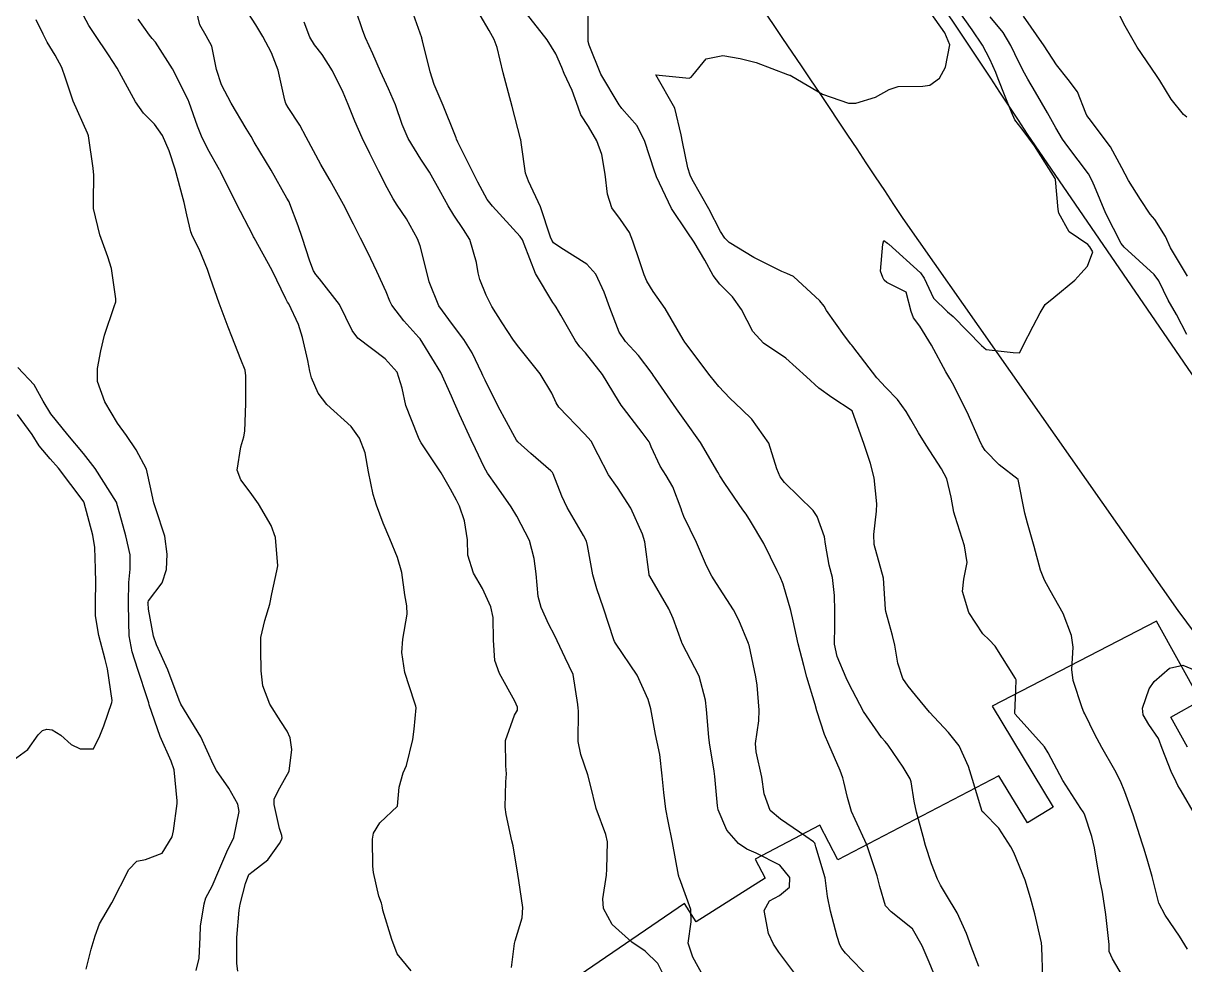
# Model space of a CAD drawing. Header units: metres. Extents: x 298520 to 308411, y 7433745 to 7450750.
# Drawn here: x 301941.9 to 302011.5, y 7441952.1 to 7442008.5 of the extents above; entities that cross this region are included whole.
import ezdxf

# ---------------------------------------------------------------- set-up
doc = ezdxf.new("R2010")
doc.units = ezdxf.units.M
doc.header["$LTSCALE"] = 10
for name, color, linetype in [('Curvas de Nivel 1m', 11, 'Continuous'), ('Curvas de Nivel 5m', 15, 'Continuous'), ('Edificações', 30, 'Continuous'), ('Vias Primárias', 230, 'Continuous')]:
    doc.layers.add(name, color=color, linetype=linetype)

msp = doc.modelspace()

# ---------------------------------------------------------------- linework, layer by layer
at = {"layer": 'Curvas de Nivel 1m', "flags": 128}
for points, elevation in [([(301971.127, 7441951.924), (301971.301, 7441953.349), (301971.337, 7441953.508), (301971.769, 7441954.899), (301971.801, 7441955.504), (301971.557, 7441957.139), (301971.499, 7441957.507), (301971.218, 7441959.2), (301971.149, 7441959.511), (301970.804, 7441961.082), (301970.757, 7441961.517), (301970.781, 7441963.04), (301970.818, 7441963.517), (301970.786, 7441964.001), (301970.762, 7441965.518), (301971.308, 7441967.046), (301971.478, 7441967.341), (301971.478, 7441967.508), (301971.318, 7441967.88), (301970.403, 7441969.524), (301970.136, 7441970.314), (301970.052, 7441971.523), (301970.02, 7441972.88), (301969.887, 7441973.525), (301969.399, 7441974.629), (301968.841, 7441975.539), (301968.502, 7441976.623), (301968.482, 7441977.544), (301968.32, 7441978.677), (301968.009, 7441979.552), (301967.831, 7441979.919), (301967.473, 7441980.586), (301966.904, 7441981.566), (301965.717, 7441983.362), (301965.591, 7441983.579), (301965.506, 7441983.767), (301964.806, 7441985.591), (301964.581, 7441986.633), (301964.278, 7441987.599), (301963.565, 7441988.396), (301961.92, 7441989.627), (301961.587, 7441990.08), (301960.816, 7441991.638), (301959.618, 7441993.184), (301959.407, 7441993.439), (301959.273, 7441993.655), (301959.044, 7441994.246), (301958.589, 7441995.666), (301958.345, 7441996.355), (301957.849, 7441997.677), (301957.796, 7441997.8), (301957.676, 7441998.016), (301956.723, 7441999.69), (301955.718, 7442001.375), (301955.529, 7442001.702), (301955.235, 7442002.198), (301954.34, 7442003.714), (301953.759, 7442004.807), (301953.461, 7442005.725), (301953.174, 7442007.116), (301952.835, 7442007.734), (301952.456, 7442008.397), (301952.129, 7442009.745)], 727), ([(301980.269, 7441951.403), (301979.885, 7441952.164), (301979.138, 7441952.891), (301978.33, 7441953.428), (301977.159, 7441954.494), (301976.635, 7441955.445), (301976.593, 7441956.031), (301976.812, 7441957.444), (301976.838, 7441957.804), (301976.886, 7441959.443), (301976.781, 7441959.891), (301976.204, 7441961.45), (301975.864, 7441962.847), (301975.702, 7441963.456), (301975.281, 7441964.68), (301975.129, 7441965.462), (301975.139, 7441967.291), (301975.129, 7441967.463), (301975.106, 7441967.673), (301974.815, 7441969.468), (301974.344, 7441970.466), (301973.862, 7441971.483), (301973.71, 7441971.829), (301973.373, 7441972.46), (301972.901, 7441973.495), (301972.734, 7441974.156), (301972.6, 7441975.498), (301972.494, 7441976.428), (301972.2, 7441977.502), (301971.455, 7441978.957), (301971.099, 7441979.514), (301970.223, 7441980.775), (301969.691, 7441981.528), (301969.487, 7441981.889), (301968.963, 7441983.004), (301968.719, 7441983.542), (301968.019, 7441985.059), (301967.784, 7441985.556), (301967.707, 7441985.73), (301967.539, 7441986.159), (301966.903, 7441987.566), (301965.824, 7441989.333), (301965.658, 7441989.579), (301965.584, 7441989.669), (301964.667, 7441990.667), (301963.954, 7441991.605), (301963.834, 7441991.835), (301963.611, 7441992.405), (301963.059, 7441993.616), (301962.511, 7441994.751), (301962.081, 7441995.626), (301961.661, 7441996.462), (301961.06, 7441997.636), (301960.265, 7441999.067), (301959.925, 7441999.648), (301959.699, 7442000.033), (301958.822, 7442001.664), (301958.453, 7442002.392), (301957.741, 7442003.453), (301957.602, 7442003.681), (301957.537, 7442003.891), (301957.145, 7442005.686), (301956.743, 7442006.731), (301956.223, 7442007.696), (301955.8, 7442008.394), (301954.967, 7442009.708)], 728), ([(301992.596, 7441951.255), (301991.138, 7441952.775), (301990.916, 7441953.049), (301990.792, 7441953.275), (301990.648, 7441953.78), (301990.237, 7441955.284), (301990.068, 7441956.173), (301989.918, 7441957.289), (301989.371, 7441959.147), (301989.321, 7441959.299), (301989.293, 7441959.368), (301989.224, 7441959.451), (301988.763, 7441959.769), (301987.238, 7441960.799), (301986.631, 7441961.326), (301986.256, 7441962.327), (301986.12, 7441963.331), (301985.778, 7441964.842), (301985.742, 7441965.336), (301985.942, 7441966.699), (301985.972, 7441967.333), (301985.839, 7441968.831), (301985.776, 7441969.336), (301985.362, 7441971.23), (301985.335, 7441971.313), (301985.33, 7441971.34), (301984.747, 7441972.72), (301984.424, 7441973.354), (301983.406, 7441974.93), (301983.124, 7441975.373), (301982.81, 7441975.985), (301982.213, 7441977.382), (301981.448, 7441978.932), (301981.327, 7441979.268), (301981.296, 7441979.392), (301980.799, 7441980.723), (301980.387, 7441981.406), (301980.037, 7441981.96), (301979.5, 7441983.12), (301979.42, 7441983.33), (301979.373, 7441983.412), (301978.96, 7441983.97), (301977.839, 7441985.435), (301977.705, 7441985.608), (301977.537, 7441985.87), (301976.575, 7441987.45), (301975.566, 7441988.74), (301975.219, 7441989.114), (301974.964, 7441989.469), (301974.074, 7441991.004), (301973.812, 7441991.487), (301973.729, 7441991.613), (301973.606, 7441991.764), (301972.564, 7441993.501), (301971.893, 7441995.264), (301971.792, 7441995.509), (301971.655, 7441995.726), (301969.985, 7441997.527), (301969.677, 7441997.942), (301969.116, 7441998.967), (301968.83, 7441999.543), (301967.904, 7442001.373), (301967.827, 7442001.558), (301967.804, 7442001.639), (301967.726, 7442001.835), (301967.023, 7442003.567), (301966.502, 7442004.833), (301966.252, 7442005.575), (301965.791, 7442007.437), (301965.758, 7442007.58), (301965.748, 7442007.626), (301965.061, 7442009.588)], 731), ([(301999.131, 7441951.983), (301998.667, 7441953.185), (301998.379, 7441953.963), (301997.822, 7441955.194), (301997.183, 7441956.249), (301996.831, 7441956.847), (301996.659, 7441957.208), (301996.295, 7441958.125), (301995.941, 7441959.219), (301995.783, 7441959.776), (301995.388, 7441961.219), (301995.25, 7441961.88), (301995.08, 7441963.041), (301995.015, 7441963.224), (301994.586, 7441963.917), (301993.702, 7441965.244), (301993.508, 7441965.46), (301993.297, 7441965.691), (301992.214, 7441967.261), (301991.338, 7441968.925), (301991.182, 7441969.272), (301990.635, 7441970.56), (301990.486, 7441971.283), (301990.503, 7441972.412), (301990.504, 7441973.283), (301990.474, 7441974.207), (301990.351, 7441975.286), (301990.16, 7441976.028), (301989.942, 7441977.292), (301989.871, 7441977.728), (301989.449, 7441978.945), (301989.2, 7441979.303), (301987.478, 7441980.972), (301987.215, 7441981.323), (301987.025, 7441981.787), (301986.537, 7441983.33), (301985.524, 7441984.763), (301984.934, 7441985.349), (301984.206, 7441986.026), (301983.547, 7441986.73), (301983.025, 7441987.375), (301981.572, 7441989.298), (301981.507, 7441989.391), (301981.413, 7441989.554), (301980.335, 7441991.403), (301979.613, 7441992.415), (301979.238, 7441993.034), (301979.085, 7441993.418), (301978.798, 7441994.26), (301978.404, 7441995.429), (301978.193, 7441995.967), (301977.666, 7441996.734), (301977.134, 7441997.445), (301976.883, 7441998.246), (301976.747, 7441999.449), (301976.538, 7442000.624), (301976.236, 7442001.455), (301975.731, 7442002.317), (301975.283, 7442003.012), (301975.114, 7442003.469), (301974.759, 7442004.474), (301974.287, 7442005.482), (301974.135, 7442005.843), (301973.785, 7442006.669), (301973.272, 7442007.495), (301971.811, 7442009.368)], 733), ([(302002.954, 7441951.302), (302002.909, 7441953.132), (302002.876, 7441953.404), (302002.482, 7441955.137), (302002.229, 7441956.093), (302001.897, 7441957.143), (302001.218, 7441958.801), (302001.05, 7441959.153), (302000.332, 7441960.261), (301999.419, 7441961.177), (301999.336, 7441961.271), (301999.246, 7441961.534), (301998.756, 7441963.185), (301998.511, 7441963.951), (301997.945, 7441965.193), (301997.301, 7441966.001), (301996.162, 7441967.212), (301995.323, 7441968.238), (301994.884, 7441968.783), (301994.573, 7441969.231), (301994.27, 7441970.154), (301994.085, 7441971.239), (301993.946, 7441971.819), (301993.551, 7441973.247), (301993.527, 7441973.389), (301993.413, 7441975.25), (301992.865, 7441977.256), (301992.833, 7441977.862), (301993.004, 7441979.254), (301993.02, 7441979.693), (301992.847, 7441981.256), (301992.636, 7441982.114), (301992.263, 7441983.262), (301991.533, 7441985.27), (301990.315, 7441986.062), (301989.546, 7441986.639), (301988.796, 7441987.308), (301987.564, 7441988.419), (301986.23, 7441989.333), (301985.583, 7441990.031), (301984.904, 7441991.35), (301984.361, 7441992.11), (301983.618, 7441992.854), (301983.212, 7441993.374), (301982.718, 7441994.297), (301982.079, 7441995.386), (301981.659, 7441995.993), (301980.714, 7441997.4), (301979.807, 7441999.294), (301979.766, 7441999.409), (301979.696, 7441999.623), (301979.125, 7442001.419), (301978.659, 7442002.353), (301977.742, 7442003.381), (301977.695, 7442003.44), (301977.574, 7442003.613), (301976.486, 7442005.453), (301975.79, 7442007.175), (301975.726, 7442007.395), (301975.718, 7442007.461), (301975.713, 7442009.363)], 734), ([(301952.232, 7441951.739), (301952.404, 7441952.467), (301952.481, 7441953.737), (301952.498, 7441954.398), (301952.708, 7441955.735), (301952.813, 7441956.097), (301953.183, 7441956.788), (301953.589, 7441957.724), (301954.081, 7441958.846), (301954.495, 7441959.711), (301954.806, 7441961.273), (301954.721, 7441961.708), (301954.196, 7441962.659), (301953.449, 7441963.727), (301953.268, 7441964.066), (301952.51, 7441965.738), (301951.312, 7441967.705), (301951.293, 7441967.75), (301951.283, 7441967.78), (301950.544, 7441969.758), (301949.866, 7441971.257), (301949.676, 7441971.767), (301949.379, 7441973.393), (301949.351, 7441973.739), (301949.346, 7441973.771), (301949.352, 7441973.802), (301949.385, 7441973.884), (301950.205, 7441974.957), (301950.459, 7441975.76), (301950.492, 7441976.689), (301950.356, 7441977.761), (301949.815, 7441979.409), (301949.693, 7441979.768), (301949.473, 7441980.786), (301949.306, 7441981.597), (301949.249, 7441981.774), (301948.641, 7441982.929), (301948.064, 7441983.792), (301947.514, 7441984.536), (301946.752, 7441985.808), (301946.322, 7441987.035), (301946.319, 7441987.812), (301946.52, 7441988.859), (301946.742, 7441989.808), (301947.311, 7441991.514), (301947.415, 7441991.802), (301947.427, 7441991.98), (301947.152, 7441993.805), (301946.937, 7441994.503), (301946.471, 7441995.812), (301946.091, 7441997.394), (301946.075, 7441997.816), (301946.112, 7441999.4), (301946.055, 7441999.816), (301945.782, 7442001.76), (301945.762, 7442001.82), (301945.724, 7442001.907), (301944.858, 7442003.829), (301944.395, 7442005.202), (301944.183, 7442005.836), (301943.78, 7442006.577), (301943.307, 7442007.366), (301943.065, 7442007.851), (301942.643, 7442008.699)], 724), ([(301965.124, 7441951.727), (301964.283, 7441952.741), (301963.951, 7441953.598), (301963.426, 7441955.349), (301963.371, 7441955.607), (301963.339, 7441955.772), (301963.179, 7441956.198), (301962.85, 7441957.613), (301962.819, 7441957.993), (301962.804, 7441959.614), (301962.868, 7441959.972), (301963.233, 7441960.582), (301964.295, 7441961.594), (301964.392, 7441962.731), (301964.646, 7441963.589), (301964.828, 7441964.028), (301965.215, 7441965.581), (301965.299, 7441966.188), (301965.419, 7441967.472), (301965.403, 7441967.579), (301965.317, 7441967.82), (301964.741, 7441969.589), (301964.558, 7441970.795), (301964.621, 7441971.591), (301964.87, 7441973.079), (301964.859, 7441973.588), (301964.738, 7441974.244), (301964.556, 7441975.593), (301964.303, 7441976.478), (301963.836, 7441977.604), (301963.447, 7441978.548), (301963.039, 7441979.614), (301962.83, 7441980.256), (301962.556, 7441981.619), (301962.361, 7441982.755), (301962.013, 7441983.625), (301961.513, 7441984.326), (301960.068, 7441985.645), (301959.54, 7441986.332), (301959.148, 7441987.255), (301959.045, 7441987.658), (301958.934, 7441988.287), (301958.609, 7441989.665), (301958.359, 7441990.437), (301957.785, 7441991.677), (301957.715, 7441991.789), (301957.606, 7441991.988), (301956.792, 7441993.688), (301955.718, 7441995.633), (301955.678, 7441995.7), (301955.653, 7441995.753), (301954.63, 7441997.71), (301953.692, 7441999.603), (301953.655, 7441999.683), (301953.635, 7441999.721), (301952.938, 7442000.955), (301952.56, 7442001.737), (301952.322, 7442002.334), (301951.81, 7442003.749), (301951.745, 7442003.908), (301950.824, 7442005.759), (301949.789, 7442007.363), (301949.604, 7442007.586), (301949.436, 7442007.775), (301948.759, 7442008.743)], 726), ([(301996.577, 7441951.208), (301996.155, 7441952.236), (301995.741, 7441953.221), (301995.158, 7441954.228), (301993.878, 7441955.243), (301993.533, 7441955.603), (301993.188, 7441956.77), (301993.08, 7441957.251), (301993.037, 7441957.41), (301992.421, 7441959.258), (301991.727, 7441960.776), (301991.502, 7441961.267), (301991.251, 7441962.113), (301991.039, 7441963.052), (301990.978, 7441963.274), (301990.821, 7441963.725), (301990.147, 7441965.287), (301989.884, 7441965.876), (301989.429, 7441967.298), (301989.319, 7441967.684), (301988.83, 7441969.305), (301988.635, 7441970.022), (301988.297, 7441971.311), (301987.997, 7441972.694), (301987.867, 7441973.315), (301987.406, 7441974.891), (301987.229, 7441975.322), (301987.049, 7441975.692), (301986.237, 7441977.332), (301985.446, 7441978.669), (301985.182, 7441979.076), (301984.995, 7441979.347), (301983.912, 7441980.928), (301983.618, 7441981.368), (301983.564, 7441981.449), (301983.485, 7441981.589), (301982.452, 7441983.381), (301981.522, 7441984.69), (301981.007, 7441985.395), (301979.756, 7441987.203), (301979.617, 7441987.409), (301979.554, 7441987.507), (301978.736, 7441988.594), (301977.948, 7441989.434), (301977.581, 7441989.986), (301977.014, 7441991.446), (301976.679, 7441992.383), (301976.183, 7441993.454), (301975.632, 7441994.052), (301974.09, 7441995.04), (301973.651, 7441995.342), (301973.548, 7441995.491), (301973.472, 7441995.674), (301972.858, 7441997.498), (301972.154, 7441999.04), (301971.975, 7441999.507), (301971.718, 7442001.206), (301971.678, 7442001.51), (301971.663, 7442001.571), (301971.168, 7442003.516), (301970.941, 7442004.332), (301970.632, 7442005.521), (301970.261, 7442007.052), (301970.091, 7442007.527), (301969.798, 7442008.07), (301969.255, 7442008.986)], 732), ([(302011.632, 7441953.025), (302011.154, 7441953.794), (302010.283, 7441955.043), (302009.911, 7441955.78), (302009.584, 7441957.054), (302009.514, 7441957.373), (302009.206, 7441958.408), (302009.008, 7441959.062), (302008.917, 7441959.363), (302008.377, 7441961.069), (302007.88, 7441962.45), (302007.619, 7441963.076), (302007.273, 7441963.749), (302006.502, 7441965.092), (302006.077, 7441965.875), (302005.471, 7441967.108), (302005.421, 7441967.215), (302005.317, 7441967.482), (302004.783, 7441969.115), (302004.693, 7441969.766), (302004.773, 7441971.116), (302004.683, 7441971.803), (302004.184, 7441973.122), (302003.404, 7441974.507), (302003.054, 7441975.134), (302002.832, 7441975.723), (302002.443, 7441977.14), (302002.046, 7441978.545), (302001.893, 7441979.146), (302001.483, 7441981.15), (302000.355, 7441982.031), (301999.5, 7441982.903), (301999.323, 7441983.182), (301999.175, 7441983.517), (301998.438, 7441985.191), (301997.55, 7441986.924), (301997.389, 7441987.202), (301997.159, 7441987.602), (301996.293, 7441989.213), (301995.59, 7441990.342), (301995.221, 7441990.849), (301995.066, 7441991.228), (301994.774, 7441992.392), (301993.62, 7441992.958), (301993.464, 7441993.095), (301993.376, 7441993.252), (301993.243, 7441993.64), (301993.376, 7441995.253), (301993.433, 7441995.474), (301993.654, 7441995.321), (301993.687, 7441995.284), (301993.727, 7441995.249), (301995.628, 7441993.533), (301995.852, 7441993.218), (301996.416, 7441992.017), (301997.248, 7441991.204), (301997.599, 7441990.928), (301999.283, 7441989.183), (301999.571, 7441988.956), (302001.187, 7441988.773), (302001.569, 7441988.745), (302001.705, 7441989.016), (302001.754, 7441989.148), (302002.388, 7441990.345), (302002.799, 7441991.138), (302003.098, 7441991.645), (302003.612, 7441992.068), (302004.874, 7441993.111), (302005.241, 7441993.494), (302005.636, 7441993.941), (302005.952, 7441994.793), (302005.776, 7441995.099), (302005.654, 7441995.239), (302004.543, 7441995.998), (302003.93, 7441997.126), (302003.887, 7441997.339), (302003.717, 7441999.13), (302003.694, 7441999.187), (302002.46, 7442001.143), (302001.733, 7442002.154), (302001.29, 7442002.708), (302001.08, 7442003.16), (302000.697, 7442004.11), (302000.29, 7442005.172), (302000.141, 7442005.539), (301999.785, 7442006.339), (301999.338, 7442007.185), (301998.725, 7442008.109), (301997.959, 7442009.198)], 736), ([(302011.585, 7441989.855), (302010.966, 7441991.04), (302010.467, 7441991.903), (302009.905, 7441993.056), (302009.629, 7441993.448), (302007.827, 7441995.078), (302007.655, 7441995.3), (302006.739, 7441997.089), (302006.05, 7441998.736), (302005.907, 7441999.098), (302005.699, 7441999.476), (302004.452, 7442001.119), (302004.148, 7442001.544), (302003.734, 7442002.235), (302003.239, 7442003.135), (302002.524, 7442004.373), (302002.067, 7442005.147), (302001.771, 7442005.68), (302001.285, 7442006.655), (302001.046, 7442007.161), (302000.577, 7442007.945), (301999.81, 7442008.882)], 737), ([(302011.628, 7441993.34), (302010.611, 7441995.046), (302010.319, 7441995.71), (302009.67, 7441996.732), (302009.396, 7441997.063), (302008.809, 7441997.942), (302008.095, 7441999.076), (302007.704, 7441999.825), (302007.009, 7442001.087), (302005.74, 7442002.781), (302005.601, 7442002.962), (302005.532, 7442003.103), (302005.03, 7442004.385), (302004.488, 7442005.119), (302003.776, 7442006.006), (302003.043, 7442007.137), (302001.811, 7442008.918)], 738), ([(302011.585, 7442002.876), (302011.389, 7442003.035), (302010.657, 7442003.951), (302009.964, 7442005.057), (302009.768, 7442005.367), (302008.617, 7442007.072), (302007.807, 7442008.46), (302007.524, 7442009.083)], 739), ([(301982.636, 7441951.375), (301981.985, 7441952.531), (301981.719, 7441953.384), (301981.892, 7441954.652), (301981.87, 7441955.383), (301981.192, 7441957.268), (301981.154, 7441957.352), (301981.15, 7441957.391), (301981.141, 7441957.444), (301980.77, 7441959.397), (301980.515, 7441960.681), (301980.383, 7441961.403), (301980.258, 7441962.41), (301980.152, 7441963.407), (301980.006, 7441964.685), (301979.86, 7441965.411), (301979.756, 7441965.872), (301979.471, 7441967.418), (301979.321, 7441967.975), (301978.655, 7441969.427), (301977.362, 7441971.35), (301977.303, 7441971.441), (301977.25, 7441971.555), (301976.632, 7441973.448), (301976.239, 7441974.612), (301975.995, 7441975.454), (301975.681, 7441977.207), (301975.612, 7441977.458), (301975.438, 7441977.807), (301974.472, 7441979.475), (301974.143, 7441980.153), (301973.626, 7441981.488), (301973.576, 7441981.581), (301973.485, 7441981.681), (301972.276, 7441982.721), (301971.502, 7441983.408), (301971.424, 7441983.511), (301971.319, 7441983.699), (301970.334, 7441985.522), (301969.549, 7441987.109), (301969.419, 7441987.399), (301969.354, 7441987.533), (301968.762, 7441988.739), (301968.277, 7441989.549), (301967.586, 7441990.436), (301966.783, 7441991.568), (301966.196, 7441992.995), (301966.051, 7441993.576), (301965.647, 7441995.159), (301965.49, 7441995.582), (301964.845, 7441996.773), (301964.281, 7441997.601), (301964.041, 7441997.969), (301963.683, 7441998.632), (301963.181, 7441999.615), (301962.636, 7442000.694), (301962.172, 7442001.626), (301961.733, 7442002.624), (301961.334, 7442003.634), (301961.04, 7442004.35), (301960.409, 7442005.644), (301959.783, 7442006.627), (301959.33, 7442007.199), (301959.052, 7442007.661), (301958.704, 7442008.569)], 729), ([(301945.642, 7441951.815), (301945.943, 7441953.01), (301946.189, 7441953.81), (301946.432, 7441954.536), (301947.173, 7441955.8), (301948.202, 7441957.785), (301948.681, 7441958.298), (301949.202, 7441958.388), (301950.204, 7441958.764), (301950.789, 7441959.754), (301950.872, 7441960.108), (301951.093, 7441961.751), (301951.096, 7441961.9), (301950.921, 7441963.753), (301950.74, 7441964.286), (301950.074, 7441965.762), (301949.424, 7441967.656), (301949.388, 7441967.769), (301949.316, 7441968.006), (301948.74, 7441969.779), (301948.405, 7441970.836), (301948.228, 7441971.787), (301948.192, 7441972.609), (301948.173, 7441973.788), (301948.204, 7441974.985), (301948.285, 7441975.787), (301948.28, 7441976.646), (301948.025, 7441977.791), (301947.463, 7441979.8), (301946.181, 7441981.813), (301945.492, 7441982.711), (301944.537, 7441983.83), (301943.522, 7441985.086), (301943.067, 7441985.847), (301942.524, 7441986.837), (301941.553, 7441987.87)], 723), ([(301941.278, 7441964.332), (301942.158, 7441964.987), (301942.768, 7441965.855), (301943.03, 7441966.118), (301943.296, 7441966.193), (301943.608, 7441966.157), (301944.126, 7441965.838), (301944.743, 7441965.284), (301945.285, 7441965.019), (301946.077, 7441965.016), (301946.47, 7441965.808), (301946.699, 7441966.406), (301947.19, 7441967.801), (301947.191, 7441967.925), (301946.913, 7441969.804), (301946.79, 7441970.364), (301946.41, 7441971.81), (301946.206, 7441972.981), (301946.207, 7441973.812), (301946.231, 7441974.981), (301946.196, 7441975.812), (301946.157, 7441977.082), (301946.037, 7441977.814), (301945.518, 7441979.764), (301945.495, 7441979.82), (301945.463, 7441979.877), (301943.987, 7441981.835), (301943.488, 7441982.397), (301942.83, 7441983.184), (301942.401, 7441983.857), (301941.521, 7441985.06)], 722), ([(302012.119, 7441961.021), (302011.258, 7441962.496), (302011.052, 7441962.824), (302010.95, 7441963.035), (302010.643, 7441963.669), (302010.107, 7441965.048), (302009.885, 7441965.638), (302009.307, 7441966.471), (302008.978, 7441967.063), (302008.925, 7441967.456), (302009.328, 7441968.612), (302009.63, 7441969.056), (302010.542, 7441969.845), (302011.348, 7441970.032), (302013.023, 7441969.328)], 737)]:
    msp.add_lwpolyline(points, dxfattribs=dict(at, elevation=elevation))
at = {"layer": 'Curvas de Nivel 5m', "flags": 128}
for points, elevation in [([(301954.723, 7441951.706), (301954.68, 7441952.157), (301954.668, 7441953.707), (301954.818, 7441955.354), (301954.879, 7441955.704), (301955.185, 7441956.948), (301955.391, 7441957.498), (301955.647, 7441957.695), (301956.52, 7441958.37), (301957.218, 7441959.352), (301957.342, 7441959.557), (301957.396, 7441959.677), (301957.37, 7441959.823), (301957.229, 7441960.245), (301956.907, 7441961.683), (301956.903, 7441962.027), (301957.253, 7441962.692), (301957.813, 7441963.672), (301957.975, 7441964.977), (301957.864, 7441965.671), (301957.696, 7441966.073), (301957.303, 7441966.656), (301956.653, 7441967.687), (301956.229, 7441968.791), (301956.131, 7441969.692), (301956.101, 7441970.947), (301956.117, 7441971.692), (301956.344, 7441972.719), (301956.647, 7441973.687), (301956.772, 7441974.306), (301957.065, 7441975.683), (301957.117, 7441975.982), (301956.993, 7441977.684), (301956.725, 7441978.406), (301955.962, 7441979.695), (301955.47, 7441980.407), (301954.915, 7441981.146), (301954.682, 7441981.712), (301954.91, 7441983.121), (301955.093, 7441983.706), (301955.151, 7441984.062), (301955.2, 7441985.705), (301955.215, 7441987.371), (301955.162, 7441987.706), (301954.919, 7441988.353), (301954.364, 7441989.718), (301954.143, 7441990.277), (301953.603, 7441991.72), (301953.094, 7441993.204), (301952.921, 7441993.731), (301952.412, 7441994.968), (301952.014, 7441995.745), (301951.911, 7441996.002), (301951.666, 7441997.011), (301951.51, 7441997.752), (301951.453, 7441997.976), (301950.966, 7441999.757), (301950.616, 7442000.859), (301950.218, 7442001.765), (301949.73, 7442002.443), (301949.069, 7442003.113), (301948.59, 7442003.787), (301947.766, 7442005.333), (301947.495, 7442005.803), (301946.991, 7442006.598), (301946.156, 7442007.816), (301945.798, 7442008.362), (301945.021, 7442009.828)], 725), ([(301988.284, 7441951.308), (301987.138, 7441952.845), (301986.83, 7441953.323), (301986.53, 7441953.949), (301986.258, 7441955.329), (301986.595, 7441955.909), (301987.182, 7441956.23), (301987.778, 7441956.723), (301987.811, 7441957.314), (301987.204, 7441958.055), (301985.779, 7441958.77), (301985.218, 7441959.007), (301984.722, 7441959.348), (301984.027, 7441960.154), (301983.514, 7441961.366), (301983.473, 7441961.595), (301983.308, 7441963.369), (301983.268, 7441963.684), (301982.994, 7441965.373), (301982.951, 7441965.719), (301982.81, 7441967.375), (301982.754, 7441967.943), (301982.381, 7441969.38), (301981.362, 7441971.336), (301981.339, 7441971.367), (301981.327, 7441971.391), (301980.809, 7441972.83), (301980.558, 7441973.402), (301979.412, 7441975.36), (301979.383, 7441975.42), (301979.372, 7441975.461), (301979.111, 7441977.423), (301978.985, 7441977.879), (301978.273, 7441979.432), (301977.475, 7441980.675), (301976.938, 7441981.445), (301976.321, 7441982.626), (301975.892, 7441983.456), (301975.509, 7441983.896), (301973.971, 7441985.483), (301973.795, 7441985.745), (301973.541, 7441986.324), (301972.838, 7441987.497), (301971.569, 7441989.089), (301971.256, 7441989.513), (301970.559, 7441990.55), (301969.956, 7441991.526), (301969.61, 7441992.196), (301969.227, 7441993.144), (301969.122, 7441993.538), (301969.021, 7441994.151), (301968.636, 7441995.545), (301968.255, 7441996.147), (301967.667, 7441996.991), (301967.332, 7441997.563), (301966.898, 7441998.351), (301966.212, 7441999.575), (301965.704, 7442000.349), (301964.935, 7442001.592), (301964.57, 7442002.436), (301964.17, 7442003.604), (301963.757, 7442004.574), (301963.285, 7442005.607), (301962.828, 7442006.659), (301962.382, 7442007.621), (301962.21, 7442008.037), (301961.81, 7442009.288)], 730), ([(302007.935, 7441951.072), (302007.137, 7441952.441), (302006.941, 7441952.883), (302006.935, 7441953.083), (302006.933, 7441953.297), (302006.727, 7441955.087), (302006.532, 7441956.435), (302006.401, 7441957.092), (302006.211, 7441958.103), (302006.06, 7441959.097), (302005.9, 7441959.771), (302005.449, 7441961.107), (302005.382, 7441961.246), (302005.246, 7441961.453), (302004.166, 7441963.121), (302003.288, 7441964.787), (302003.068, 7441965.132), (302001.312, 7441967.104), (302001.292, 7441967.129), (302001.288, 7441967.15), (302001.322, 7441968.068), (302001.373, 7441969.11), (302001.369, 7441969.15), (302001.334, 7441969.242), (302000.107, 7441971.169), (301999.741, 7441971.549), (301999.37, 7441971.916), (301998.533, 7441973.188), (301998.152, 7441974.442), (301998.236, 7441975.192), (301998.432, 7441976.181), (301998.276, 7441977.192), (301997.701, 7441978.947), (301997.631, 7441979.198), (301997.466, 7441980.105), (301997.204, 7441981.203), (301996.899, 7441981.796), (301995.975, 7441983.215), (301995.514, 7441983.946), (301995.044, 7441984.745), (301994.765, 7441985.232), (301994.246, 7441985.946), (301993.547, 7441986.663), (301993.018, 7441987.255), (301991.572, 7441989.134), (301991.511, 7441989.209), (301991.454, 7441989.272), (301991.084, 7441989.773), (301990.01, 7441991.294), (301989.851, 7441991.542), (301989.609, 7441991.871), (301988.017, 7441993.316), (301987.626, 7441993.505), (301987.326, 7441993.625), (301985.64, 7441994.469), (301984.177, 7441995.362), (301983.904, 7441995.615), (301983.659, 7441996.017), (301982.954, 7441997.377), (301981.949, 7441999.128), (301981.828, 7441999.389), (301981.7, 7441999.837), (301981.371, 7442001.394), (301981.301, 7442001.82), (301980.917, 7442003.398), (301979.773, 7442005.41), (301981.77, 7442005.196), (301981.899, 7442005.26), (301981.997, 7442005.388), (301982.794, 7442006.369), (301983.785, 7442006.556), (301984.819, 7442006.39), (301985.781, 7442006.147), (301987.671, 7442005.424), (301987.774, 7442005.391), (301987.831, 7442005.376), (301987.921, 7442005.318), (301989.757, 7442004.256), (301991.313, 7442003.711), (301991.749, 7442003.703), (301992.942, 7442004.071), (301993.762, 7442004.535), (301994.293, 7442004.714), (301995.765, 7442004.725), (301996.188, 7442004.795), (301996.769, 7442005.21), (301997.126, 7442005.86), (301997.388, 7442007.204), (301997.081, 7442007.927), (301996.177, 7442009.216)], 735)]:
    msp.add_lwpolyline(points, dxfattribs=dict(at, elevation=elevation))
at = {"layer": 'Edificações'}
msp.add_lwpolyline([(302011.638, 7441965.117), (302010.634, 7441966.92), (302012.412, 7441967.911), (302009.763, 7441972.666), (301999.921, 7441967.566), (302003.588, 7441961.534), (302002.04, 7441960.593), (302000.327, 7441963.411), (301990.687, 7441958.369), (301989.6, 7441960.446), (301985.731, 7441958.415), (301986.328, 7441957.277), (301982.194, 7441954.652), (301981.492, 7441955.759), (301969.301, 7441947.415)], dxfattribs=at)
at = {"layer": 'Vias Primárias', "elevation": 700.813}
msp.add_lwpolyline([(301903.379, 7442217.54, 0.009889), (301906.945, 7442201.376, -0.007906), (301910.084, 7442187.413, 0.010383), (301916.86, 7442157.954, 0.008664), (301922.27, 7442137.953, 0.041753), (301923.932, 7442133.603, -0.010551), (301930.254, 7442119.721, 0.022157), (301938.51, 7442102.651, 0.002121), (301947.273, 7442086.575, 0.010828), (301960.305, 7442064.073, 0.018399), (301983.867, 7442028.376, -0.009823), (302002.03, 7442001.859), (302018.096, 7441978.398), (302024.691, 7441968.751), (302031.058, 7441958.887)], format="xyb", dxfattribs=at)
at = {"layer": 'Vias Primárias'}
msp.add_lwpolyline([(302017.648, 7441964.47), (302011.078, 7441973.318), (301994.584, 7441996.802, 0.009866), (301976.543, 7442023.145, -0.018399), (301952.616, 7442059.395, -0.010828), (301939.389, 7442082.234, -0.002121), (301930.59, 7442098.377, -0.022157), (301921.986, 7442116.165, 0.010551), (301915.822, 7442129.701, -0.041753), (301913.624, 7442135.453, -0.008664), (301908.133, 7442155.755, -0.010383), (301901.273, 7442185.579, 0.007906), (301898.197, 7442199.263, -0.009889), (301894.554, 7442215.775, -0.040123)], format="xyb", dxfattribs=at)

doc.saveas('drawing.dxf')
